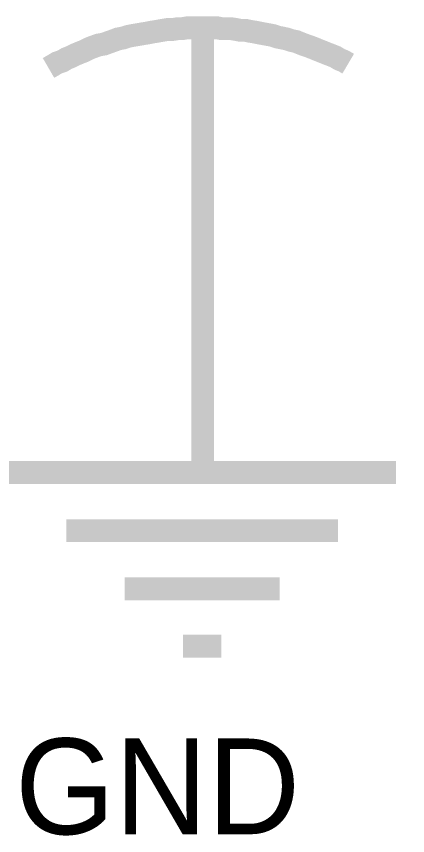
# Model space of a CAD drawing. Header units: inches. Extents: x 0 to 432, y 0 to 280.
# Drawn here: x 80.88 to 86.01, y 190.8 to 201.56 of the extents above; entities that cross this region are included whole.
import ezdxf

# ---------------------------------------------------------------- set-up
doc = ezdxf.new("R2010")
doc.units = ezdxf.units.IN
doc.layers.add('Sheet', color=255, linetype='Continuous')

msp = doc.modelspace()

# ---------------------------------------------------------------- linework, layer by layer
at = {"layer": 'Sheet'}
for points in [[(83.321, 201.408, 0.3, 0.3, 0), (83.254, 201.408, 0.3, 0.3, 0), (83.186, 201.408, 0.3, 0.3, 0), (83.119, 201.408, 0.3, 0.3, 0), (83.051, 201.397, 0.3, 0.3, 0), (82.995, 201.397, 0.3, 0.3, 0), (82.928, 201.386, 0.3, 0.3, 0), (82.86, 201.386, 0.3, 0.3, 0), (82.793, 201.375, 0.3, 0.3, 0), (82.726, 201.363, 0.3, 0.3, 0), (82.658, 201.352, 0.3, 0.3, 0), (82.602, 201.341, 0.3, 0.3, 0), (82.535, 201.33, 0.3, 0.3, 0), (82.467, 201.318, 0.3, 0.3, 0), (82.4, 201.307, 0.3, 0.3, 0), (82.344, 201.296, 0.3, 0.3, 0), (82.276, 201.274, 0.3, 0.3, 0), (82.209, 201.262, 0.3, 0.3, 0), (82.153, 201.24, 0.3, 0.3, 0), (82.086, 201.217, 0.3, 0.3, 0), (82.029, 201.195, 0.3, 0.3, 0), (81.962, 201.184, 0.3, 0.3, 0), (81.895, 201.161, 0.3, 0.3, 0), (81.838, 201.139, 0.3, 0.3, 0), (81.771, 201.105, 0.3, 0.3, 0), (81.715, 201.083, 0.3, 0.3, 0), (81.659, 201.06, 0.3, 0.3, 0), (81.591, 201.027, 0.3, 0.3, 0), (81.535, 201.004, 0.3, 0.3, 0), (81.479, 200.97, 0.3, 0.3, 0), (81.412, 200.948, 0.3, 0.3, 0), (81.356, 200.914, 0.3, 0.3, 0), (81.299, 200.881, 0.3, 0.3, 0)], [(85.23, 200.937, 0.3, 0.3, 0), (85.174, 200.97, 0.3, 0.3, 0), (85.118, 200.993, 0.3, 0.3, 0), (85.062, 201.027, 0.3, 0.3, 0), (85.006, 201.049, 0.3, 0.3, 0), (84.949, 201.071, 0.3, 0.3, 0), (84.893, 201.094, 0.3, 0.3, 0), (84.837, 201.116, 0.3, 0.3, 0), (84.781, 201.139, 0.3, 0.3, 0), (84.725, 201.161, 0.3, 0.3, 0), (84.657, 201.184, 0.3, 0.3, 0), (84.601, 201.206, 0.3, 0.3, 0), (84.545, 201.229, 0.3, 0.3, 0), (84.489, 201.24, 0.3, 0.3, 0), (84.422, 201.262, 0.3, 0.3, 0), (84.365, 201.274, 0.3, 0.3, 0), (84.309, 201.285, 0.3, 0.3, 0), (84.242, 201.307, 0.3, 0.3, 0), (84.186, 201.318, 0.3, 0.3, 0), (84.118, 201.33, 0.3, 0.3, 0), (84.062, 201.341, 0.3, 0.3, 0), (84.006, 201.352, 0.3, 0.3, 0), (83.939, 201.363, 0.3, 0.3, 0), (83.882, 201.375, 0.3, 0.3, 0), (83.815, 201.375, 0.3, 0.3, 0), (83.759, 201.386, 0.3, 0.3, 0), (83.692, 201.397, 0.3, 0.3, 0), (83.635, 201.397, 0.3, 0.3, 0), (83.568, 201.397, 0.3, 0.3, 0), (83.512, 201.408, 0.3, 0.3, 0), (83.444, 201.408, 0.3, 0.3, 0), (83.388, 201.408, 0.3, 0.3, 0), (83.321, 201.408, 0.3, 0.3, 0)], [(83.321, 201.408, 0.3, 0.3, 0), (83.321, 200.645, 0.3, 0.3, 0)], [(83.321, 200.645, 0.3, 0.3, 0), (83.321, 198.107, 0.3, 0.3, 0)], [(83.321, 198.107, 0.3, 0.3, 0), (83.321, 195.569, 0.3, 0.3, 0)], [(80.783, 195.569, 0.3, 0.3, 0), (85.859, 195.569, 0.3, 0.3, 0)], [(81.535, 194.805, 0.3, 0.3, 0), (85.095, 194.805, 0.3, 0.3, 0)], [(82.299, 194.042, 0.3, 0.3, 0), (84.332, 194.042, 0.3, 0.3, 0)], [(83.063, 193.289, 0.3, 0.3, 0), (83.568, 193.289, 0.3, 0.3, 0)]]:
    msp.add_lwpolyline(points, format="xyseb", dxfattribs=at)

# ---------------------------------------------------------------- texts
msp.add_text('GND', height=1.2577, dxfattribs=at).set_placement((80.861, 190.819))

doc.saveas('drawing.dxf')
